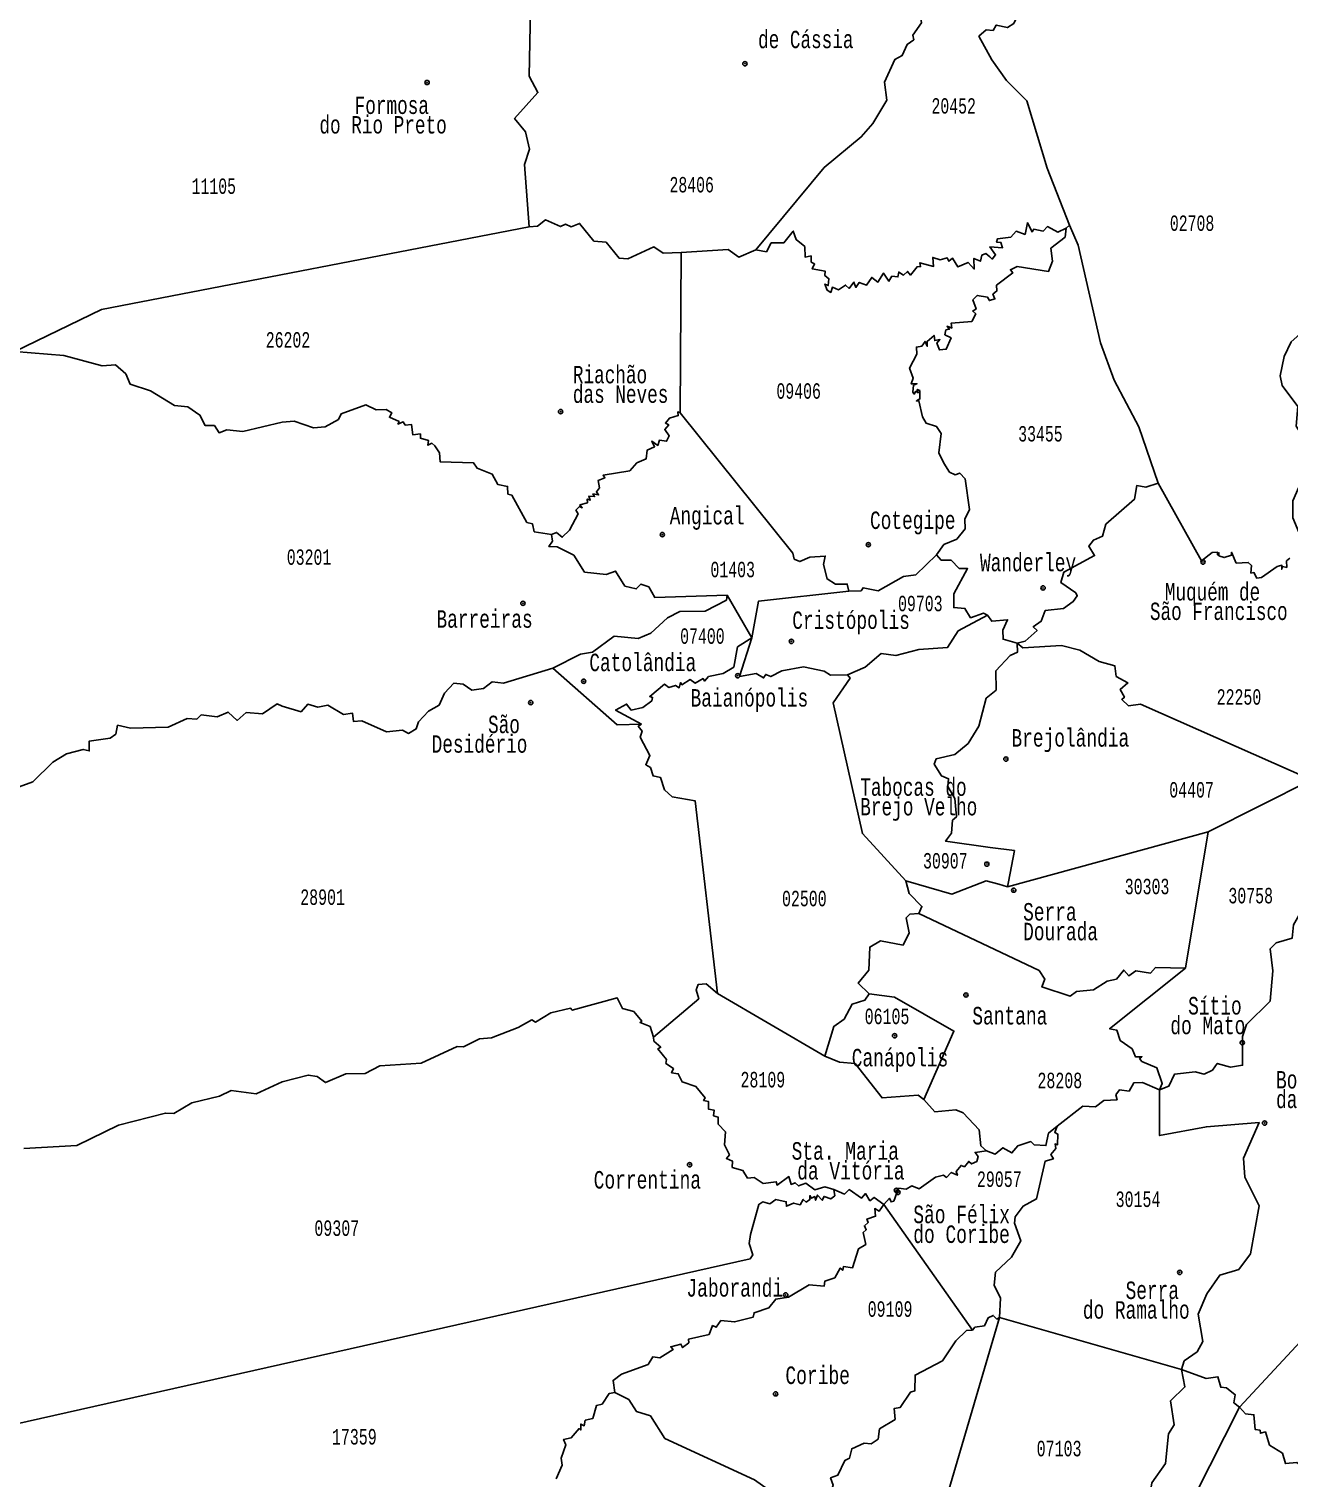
# Model space of a CAD drawing. Header units: millimetres. Extents: x 9851 to 10267, y 23387 to 23778.
# Drawn here: x 10130.38 to 10157.09, y 23584.72 to 23615.44 of the extents above; entities that cross this region are included whole.
import ezdxf
from ezdxf.enums import TextEntityAlignment as Align

# ---------------------------------------------------------------- set-up
doc = ezdxf.new("R2010")
doc.units = ezdxf.units.MM
doc.layers.add('3', color=7, linetype='Continuous')
doc.styles.add('MONOTXT', font='MONOTXT', dxfattribs={"height": 0.2})

# ---------------------------------------------------------------- blocks, each defined once
blk = doc.blocks.new('SEDE')
at = {"layer": '3', "color": 7, "linetype": 'Continuous'}
blk.add_circle((0, 0), 0.00451, dxfattribs=at)

msp = doc.modelspace()

# ---------------------------------------------------------------- linework, layer by layer
at = {"color": 7, "linetype": 'Continuous'}
for p, q in [((10152.435, 23611.288), (10152.365, 23611.219)), ((10144.204, 23610.707), (10144.183, 23607.302)), ((10145.701, 23602.532), (10145.183, 23603.44)), ((10157.564, 23599.525), (10155.378, 23598.422)), ((10151.122, 23597.256), (10155.378, 23598.422)), ((10154.893, 23595.528), (10155.378, 23598.422)), ((10151.122, 23597.256), (10150.939, 23597.308)), ((10144.979, 23594.989), (10147.251, 23593.664)), ((10148.505, 23590.515), (10150.379, 23587.851)), ((10154.812, 23587.015), (10150.95, 23588.12))]:
    msp.add_line(p, q, dxfattribs=at)
for points in [[(10148.973, 23618.483), (10149.124, 23618.268), (10149.674, 23616.722), (10149.564, 23616.688), (10149.559, 23616.529), (10149.369, 23616.445), (10149.312, 23616.15), (10149.357, 23615.942), (10149.261, 23615.835), (10149.299, 23615.572), (10149.118, 23615.311), (10149.138, 23615.215), (10149, 23615.119), (10148.894, 23614.882), (10148.738, 23614.801), (10148.518, 23614.319), (10148.563, 23613.935), (10148.272, 23613.444), (10148.023, 23613.155), (10147.239, 23612.511), (10145.792, 23610.763)], [(10151.747, 23616.23), (10151.53, 23616.022), (10151.507, 23615.789), (10151.325, 23615.71), (10151.257, 23615.562), (10151.122, 23615.473), (10150.884, 23615.527), (10150.816, 23615.415), (10150.668, 23615.424), (10150.516, 23615.29), (10150.793, 23614.791), (10151.102, 23614.351), (10151.533, 23613.919), (10151.965, 23612.494), (10152.435, 23611.288)], [(10141.017, 23615.882), (10140.983, 23614.441), (10141.172, 23614.095), (10140.676, 23613.544), (10140.905, 23613.266), (10140.989, 23612.895), (10140.886, 23612.571), (10140.987, 23611.248)], [(10144.204, 23610.707), (10143.822, 23610.69), (10143.624, 23610.824), (10143.077, 23610.574), (10142.891, 23610.588), (10142.614, 23610.924), (10142.357, 23610.946), (10142.054, 23611.32), (10141.877, 23611.247), (10141.754, 23611.303), (10141.646, 23611.255), (10141.333, 23611.397), (10141.159, 23611.264), (10140.987, 23611.248)], [(10152.365, 23611.219), (10152.189, 23611.139), (10151.972, 23611.255), (10151.877, 23611.158), (10151.68, 23611.197), (10151.643, 23611.143), (10151.544, 23611.336), (10151.496, 23611.089), (10151.306, 23611.156), (10151.193, 23611.027), (10150.912, 23610.997), (10150.892, 23610.922), (10150.984, 23610.918), (10151.019, 23610.806), (10150.749, 23610.828), (10150.87, 23610.656), (10150.801, 23610.567), (10150.752, 23610.61), (10150.666, 23610.682), (10150.577, 23610.648), (10150.549, 23610.519), (10150.41, 23610.581), (10150.417, 23610.352), (10150.288, 23610.493), (10150.068, 23610.399), (10149.954, 23610.586), (10149.883, 23610.519), (10149.844, 23610.593), (10149.694, 23610.552), (10149.54, 23610.602), (10149.555, 23610.409), (10149.267, 23610.489), (10149.28, 23610.407), (10149.206, 23610.404), (10149.069, 23610.225), (10149.005, 23610.303), (10148.921, 23610.226), (10148.817, 23610.288), (10148.802, 23610.187), (10148.675, 23610.2), (10148.609, 23610.094), (10148.492, 23610.269), (10148.375, 23610.078), (10148.245, 23610.175), (10148.132, 23610.012), (10147.98, 23610.072), (10147.911, 23609.966), (10147.869, 23610.079), (10147.766, 23609.943), (10147.692, 23610.013), (10147.542, 23609.912), (10147.413, 23609.968), (10147.378, 23609.857), (10147.303, 23609.903), (10147.253, 23610.036), (10147.325, 23610.003), (10147.337, 23610.148), (10147.252, 23610.215), (10147.258, 23610.312), (10146.985, 23610.358), (10147.035, 23610.464), (10146.96, 23610.502), (10146.961, 23610.633), (10146.833, 23610.608), (10146.83, 23610.832), (10146.646, 23610.978), (10146.582, 23611.158), (10146.384, 23610.912), (10146.115, 23610.91), (10146.012, 23610.722), (10145.792, 23610.763)], [(10140.987, 23611.248), (10131.918, 23609.499), (10130.086, 23608.606)], [(10152.365, 23611.219), (10152.345, 23611.033), (10152.039, 23610.796), (10152.08, 23610.524), (10151.995, 23610.305), (10151.331, 23610.408), (10151.186, 23610.34), (10151.235, 23610.271), (10150.892, 23610.009), (10150.898, 23609.891), (10150.814, 23609.819), (10150.855, 23609.72), (10150.74, 23609.686), (10150.701, 23609.757), (10150.482, 23609.794), (10150.389, 23609.699), (10150.457, 23609.51), (10150.385, 23609.462), (10150.449, 23609.404), (10150.366, 23609.243), (10149.93, 23609.21), (10149.942, 23609.101), (10149.841, 23609.14), (10149.889, 23609.079), (10149.817, 23609.062), (10149.798, 23608.96), (10149.927, 23608.894), (10149.826, 23608.654), (10149.679, 23608.638), (10149.623, 23608.783), (10149.691, 23608.859), (10149.58, 23608.837), (10149.567, 23608.946), (10149.419, 23608.819), (10149.421, 23608.716), (10149.378, 23608.819), (10149.31, 23608.722), (10149.192, 23608.699), (10149.198, 23608.551), (10149.048, 23608.253), (10149.125, 23608.039), (10149.083, 23607.917), (10149.204, 23607.922), (10149.132, 23607.89), (10149.117, 23607.745), (10149.148, 23607.704), (10149.181, 23607.764), (10149.233, 23607.73), (10149.209, 23607.8), (10149.263, 23607.778), (10149.266, 23607.6), (10149.193, 23607.556), (10149.245, 23607.56), (10149.322, 23607.223), (10149.401, 23607.085), (10149.619, 23607.016), (10149.716, 23606.869), (10149.671, 23606.454), (10149.775, 23606.239), (10149.897, 23606.049), (10150.011, 23605.987), (10150.11, 23606.026), (10150.225, 23605.908), (10150.318, 23605.258), (10150.219, 23605.05), (10150.229, 23604.845), (10150.046, 23604.628), (10149.775, 23604.516), (10149.62, 23604.293)], [(10152.435, 23611.288), (10152.62, 23610.858), (10153.091, 23608.791), (10153.387, 23607.995), (10153.907, 23607.011), (10154.319, 23605.813)], [(10145.792, 23610.763), (10145.432, 23610.607), (10145.205, 23610.769), (10144.204, 23610.707)], [(10157.895, 23609.336), (10157.779, 23609.015), (10157.318, 23608.974), (10157.138, 23608.813), (10156.99, 23608.501), (10156.905, 23608.09), (10156.942, 23607.885), (10157.278, 23607.437), (10157.24, 23607.019), (10157.292, 23606.943), (10157.347, 23607), (10157.398, 23606.609), (10157.6, 23606.366), (10157.613, 23606.062), (10157.348, 23605.845), (10157.172, 23605.442), (10157.167, 23605.078), (10157.298, 23604.778), (10157.34, 23604.635), (10157.463, 23604.633), (10157.536, 23604.459)], [(10130.086, 23608.606), (10131.12, 23608.521), (10131.932, 23608.301), (10132.216, 23608.321), (10132.436, 23608.132), (10132.528, 23607.915), (10132.961, 23607.775), (10133.471, 23607.462), (10133.75, 23607.431), (10134.006, 23607.259), (10134.12, 23607.034), (10134.315, 23607.038), (10134.415, 23606.883), (10134.575, 23606.948), (10134.917, 23606.912), (10135.752, 23607.105), (10136.007, 23607.125), (10136.416, 23606.988), (10136.659, 23607.01), (10136.942, 23607.166), (10137.002, 23607.286), (10137.526, 23607.474), (10137.745, 23607.37), (10137.957, 23607.378), (10138.074, 23607.308), (10138.023, 23607.21), (10138.228, 23607.121), (10138.202, 23607.068), (10138.317, 23607.113), (10138.358, 23607.045), (10138.492, 23607.056), (10138.523, 23606.837), (10138.679, 23606.858), (10138.68, 23606.767), (10138.852, 23606.715), (10138.841, 23606.619), (10138.92, 23606.659), (10138.988, 23606.608), (10139.086, 23606.458), (10139.1, 23606.264), (10139.806, 23606.243), (10139.883, 23606.132), (10140.202, 23606.001), (10140.318, 23605.787), (10140.529, 23605.743), (10140.536, 23605.582), (10140.618, 23605.556), (10140.937, 23604.982), (10141.057, 23604.948), (10141.092, 23604.784), (10141.458, 23604.728)], [(10144.183, 23607.302), (10144.136, 23607.325), (10144.145, 23607.245), (10143.958, 23607.191), (10143.874, 23607.089), (10143.942, 23607.05), (10143.86, 23606.952), (10143.954, 23606.814), (10143.897, 23606.704), (10143.744, 23606.724), (10143.712, 23606.614), (10143.587, 23606.706), (10143.643, 23606.586), (10143.483, 23606.512), (10143.462, 23606.328), (10143.268, 23606.247), (10143.117, 23606.077), (10142.552, 23605.983), (10142.59, 23605.927), (10142.451, 23605.872), (10142.473, 23605.717), (10142.41, 23605.629), (10142.456, 23605.564), (10142.335, 23605.584), (10142.372, 23605.528), (10142.253, 23605.538), (10142.281, 23605.451), (10142.215, 23605.477), (10142.221, 23605.397), (10142.062, 23605.353), (10142.111, 23605.293), (10142.054, 23605.321), (10141.975, 23605.244), (10142.022, 23605.166), (10141.842, 23604.817), (10141.688, 23604.667), (10141.568, 23604.768), (10141.458, 23604.728)], [(10144.183, 23607.302), (10146.571, 23604.332), (10146.605, 23604.202), (10146.72, 23604.15), (10146.932, 23604.245), (10147.261, 23604.267), (10147.224, 23604.087), (10147.3, 23603.784), (10147.479, 23603.67), (10147.728, 23603.673), (10147.763, 23603.52)], [(10154.319, 23605.813), (10154.055, 23605.729), (10153.862, 23605.761), (10153.812, 23605.474), (10153.204, 23604.941), (10153.137, 23604.69), (10152.945, 23604.605), (10152.846, 23604.475), (10152.969, 23604.278), (10152.316, 23603.927), (10152.253, 23603.705), (10152.569, 23603.487), (10152.603, 23603.424), (10152.516, 23603.304), (10152.308, 23603.155), (10151.922, 23603.112), (10151.84, 23602.887), (10151.668, 23602.768), (10151.751, 23602.686), (10151.496, 23602.463), (10151.328, 23602.418)], [(10154.319, 23605.813), (10155.235, 23604.164), (10155.463, 23604.344), (10155.574, 23604.349), (10155.577, 23604.291), (10155.605, 23604.343), (10155.605, 23604.273), (10155.713, 23604.235), (10155.867, 23604.285), (10155.87, 23604.35), (10155.97, 23604.12), (10156.225, 23604.132), (10156.293, 23604.069), (10156.282, 23603.907), (10156.344, 23603.916), (10156.405, 23603.802), (10156.507, 23603.813), (10156.841, 23604.048), (10156.938, 23604.072), (10156.937, 23603.988), (10156.954, 23604.043), (10157.042, 23604.027), (10157.036, 23604.165), (10157.109, 23604.22)], [(10145.183, 23603.44), (10143.651, 23603.387), (10143.518, 23603.614), (10143.352, 23603.674), (10143.254, 23603.572), (10143.016, 23603.63), (10142.817, 23603.948), (10142.619, 23603.875), (10142.158, 23603.927), (10141.929, 23604.289), (10141.577, 23604.46), (10141.405, 23604.468), (10141.477, 23604.584), (10141.458, 23604.728)], [(10149.62, 23604.293), (10149.183, 23603.872), (10148.917, 23603.834), (10148.384, 23603.527), (10148.064, 23603.595), (10148.02, 23603.528), (10147.763, 23603.52)], [(10150.701, 23603.014), (10150.617, 23603.056), (10150.34, 23602.961), (10150.22, 23603.156), (10149.984, 23603.176), (10149.983, 23603.467), (10150.277, 23604.003), (10150.101, 23604.006), (10149.927, 23604.178), (10149.717, 23604.182), (10149.62, 23604.293)], [(10145.183, 23603.44), (10145.164, 23603.336), (10144.716, 23603.102), (10144.178, 23603.091), (10143.92, 23602.956), (10143.561, 23602.631), (10143.294, 23602.518), (10142.787, 23602.571), (10142.33, 23602.233), (10142.075, 23602.187), (10141.485, 23601.89)], [(10147.763, 23603.52), (10145.844, 23603.308), (10145.701, 23602.532)], [(10147.729, 23601.748), (10148.105, 23601.914), (10148.443, 23602.201), (10148.755, 23602.161), (10149.245, 23602.288), (10149.853, 23602.331), (10150.079, 23602.679), (10150.701, 23603.014)], [(10150.701, 23603.014), (10150.789, 23602.887), (10151.126, 23602.918), (10151.023, 23602.697), (10151.028, 23602.503), (10151.328, 23602.418)], [(10143.367, 23600.702), (10142.817, 23601.003), (10143.049, 23601.128), (10143.144, 23601.001), (10143.397, 23601.053), (10143.585, 23601.195), (10143.602, 23601.271), (10143.54, 23601.291), (10143.857, 23601.551), (10143.944, 23601.484), (10144.084, 23601.525), (10144.167, 23601.477), (10144.194, 23601.586), (10144.221, 23601.538), (10144.396, 23601.648), (10144.504, 23601.571), (10144.671, 23601.669), (10144.703, 23601.617), (10144.787, 23601.716), (10145.095, 23601.775), (10145.325, 23601.915), (10145.403, 23602.34), (10145.701, 23602.532)], [(10145.701, 23602.532), (10145.444, 23601.717), (10145.794, 23601.775), (10145.953, 23601.682), (10145.998, 23601.758), (10146.107, 23601.712), (10146.342, 23601.833), (10146.797, 23601.917), (10147.238, 23601.83), (10147.369, 23601.739), (10147.729, 23601.748)], [(10150.754, 23598.091), (10149.812, 23598.221), (10149.933, 23598.391), (10149.957, 23598.664), (10150.041, 23598.735), (10150.006, 23599.13), (10149.857, 23599.381), (10149.875, 23599.547), (10149.724, 23599.605), (10149.572, 23599.854), (10149.612, 23599.97), (10150.007, 23600.06), (10150.29, 23600.294), (10150.518, 23600.66), (10150.67, 23601.253), (10150.884, 23601.427), (10150.879, 23601.831), (10151.178, 23602.157), (10151.338, 23602.233), (10151.328, 23602.418)], [(10151.328, 23602.418), (10151.45, 23602.323), (10152.265, 23602.37), (10152.655, 23602.271), (10153.063, 23602.031), (10153.399, 23601.938), (10153.426, 23601.717), (10153.674, 23601.577), (10153.51, 23601.437), (10153.602, 23601.274), (10153.543, 23601.226), (10153.687, 23601.095), (10153.939, 23601.128), (10157.564, 23599.525)], [(10129.787, 23599.231), (10130.466, 23599.482), (10130.888, 23599.9), (10131.18, 23600.074), (10131.533, 23600.168), (10131.661, 23600.134), (10131.66, 23600.343), (10132.108, 23600.403), (10132.222, 23600.494), (10132.263, 23600.68), (10132.537, 23600.621), (10133.332, 23600.638), (10133.737, 23600.824), (10133.941, 23600.809), (10134.034, 23600.903), (10134.371, 23600.858), (10134.603, 23600.959), (10134.795, 23600.781), (10134.99, 23600.947), (10135.335, 23600.921), (10135.644, 23601.136), (10135.753, 23601.082), (10136.15, 23600.965), (10136.293, 23601.126), (10136.503, 23601.06), (10136.715, 23601.103), (10137.047, 23600.91), (10137.242, 23600.934), (10137.262, 23600.763), (10137.438, 23600.775), (10137.962, 23600.539), (10138.304, 23600.573), (10138.428, 23600.506), (10138.59, 23600.601), (10138.641, 23600.754), (10138.855, 23600.982), (10139.077, 23601.107), (10139.193, 23601.362), (10139.391, 23601.57), (10139.589, 23601.554), (10139.772, 23601.426), (10140.016, 23601.459), (10140.201, 23601.599), (10140.441, 23601.572), (10141.485, 23601.89)], [(10141.485, 23601.89), (10142.853, 23600.69), (10143.367, 23600.702)], [(10147.729, 23601.748), (10147.785, 23601.68), (10147.43, 23601.153), (10148.049, 23598.381), (10148.965, 23597.383)], [(10143.367, 23600.702), (10143.298, 23600.659), (10143.378, 23600.553), (10143.336, 23600.428), (10143.545, 23600.04), (10143.456, 23599.841), (10143.56, 23599.781), (10143.611, 23599.604), (10143.766, 23599.575), (10143.852, 23599.311), (10144.014, 23599.165), (10144.501, 23599.08), (10144.979, 23594.989)], [(10150.754, 23598.091), (10151.269, 23598.023), (10151.141, 23597.359), (10151.122, 23597.256)], [(10150.939, 23597.308), (10150.674, 23597.383), (10149.94, 23597.101), (10148.965, 23597.383)], [(10148.965, 23597.383), (10149.04, 23597.109), (10149.308, 23596.839), (10149.242, 23596.688)], [(10149.242, 23596.688), (10149.052, 23596.671), (10148.978, 23596.599), (10149.04, 23596.276), (10148.909, 23596.017), (10148.429, 23596.111), (10148.205, 23595.977), (10148.185, 23595.486), (10147.958, 23595.213), (10148.188, 23594.983)], [(10149.242, 23596.688), (10151.794, 23595.476), (10151.917, 23595.299), (10151.852, 23595.132), (10152.453, 23594.934), (10152.582, 23595.037), (10152.946, 23595.072), (10153.232, 23595.254), (10153.431, 23595.296), (10153.587, 23595.487), (10153.695, 23595.364), (10153.845, 23595.473), (10154.155, 23595.425), (10154.261, 23595.546), (10154.893, 23595.528)], [(10154.344, 23592.949), (10154.545, 23593.023), (10154.66, 23593.28), (10155.103, 23593.334), (10155.288, 23593.281), (10155.465, 23593.366), (10155.567, 23593.51), (10155.847, 23593.426), (10156.107, 23593.469), (10156.103, 23594.083), (10156.19, 23594.334), (10156.687, 23594.83), (10156.747, 23595.472), (10156.693, 23595.936), (10156.815, 23596.063), (10157.158, 23596.165), (10157.187, 23596.448), (10157.329, 23596.695)], [(10154.893, 23595.528), (10153.287, 23594.245), (10153.437, 23594.215), (10153.508, 23593.998), (10153.764, 23593.818), (10153.837, 23593.647), (10153.973, 23593.65), (10153.924, 23593.612), (10153.971, 23593.552), (10154.288, 23593.417), (10154.402, 23593.086), (10154.344, 23592.949)], [(10143.622, 23594.069), (10144.581, 23594.881), (10144.523, 23595.072), (10144.566, 23595.181), (10144.74, 23595.196), (10144.979, 23594.989)], [(10130.272, 23591.705), (10131.395, 23591.771), (10132.285, 23592.196), (10133.275, 23592.455), (10133.453, 23592.446), (10133.838, 23592.672), (10134.425, 23592.812), (10134.672, 23592.938), (10135.201, 23592.863), (10135.753, 23593.118), (10136.304, 23593.261), (10136.492, 23593.228), (10136.667, 23593.104), (10137.103, 23593.288), (10137.512, 23593.298), (10137.82, 23593.457), (10138.697, 23593.512), (10139.459, 23593.867), (10139.595, 23593.859), (10139.933, 23594.029), (10140.185, 23594.052), (10140.752, 23594.272), (10141.044, 23594.432), (10141.117, 23594.386), (10141.443, 23594.582), (10141.861, 23594.683), (10141.9, 23594.635), (10142.849, 23594.901), (10142.966, 23594.672), (10143.201, 23594.613), (10143.373, 23594.403), (10143.335, 23594.378), (10143.547, 23594.289), (10143.622, 23594.069)], [(10148.188, 23594.983), (10148.101, 23594.849), (10147.833, 23594.768), (10147.66, 23594.445), (10147.442, 23594.292), (10147.251, 23593.664)], [(10148.188, 23594.983), (10148.725, 23594.911), (10149.987, 23594.195), (10149.347, 23592.747)], [(10147.444, 23590.832), (10147.253, 23590.891), (10147.038, 23590.825), (10146.848, 23590.968), (10146.695, 23590.911), (10146.62, 23590.98), (10146.541, 23590.944), (10146.487, 23591.108), (10146.241, 23590.928), (10146.222, 23591.001), (10145.944, 23590.966), (10145.752, 23591.087), (10145.616, 23591.077), (10145.515, 23591.238), (10145.291, 23591.305), (10145.295, 23591.433), (10145.167, 23591.496), (10145.231, 23591.568), (10145.124, 23591.779), (10145.144, 23592.056), (10144.992, 23592.218), (10144.992, 23592.369), (10144.894, 23592.399), (10144.909, 23592.517), (10144.788, 23592.536), (10144.785, 23592.704), (10144.681, 23592.725), (10144.712, 23592.779), (10144.518, 23593.02), (10144.229, 23593.117), (10144.144, 23593.29), (10144.003, 23593.312), (10144.043, 23593.401), (10143.882, 23593.509), (10143.893, 23593.593), (10143.713, 23593.82), (10143.775, 23593.851), (10143.628, 23593.982), (10143.622, 23594.069)], [(10149.347, 23592.747), (10149.233, 23592.838), (10148.465, 23592.776), (10147.891, 23593.505), (10147.563, 23593.534), (10147.251, 23593.664)], [(10152.179, 23592.175), (10152.723, 23592.602), (10152.988, 23592.587), (10153.167, 23592.721), (10153.445, 23592.739), (10153.419, 23592.846), (10153.494, 23592.947), (10153.7, 23592.917), (10153.798, 23593.096), (10153.982, 23593.101), (10154.344, 23592.949)], [(10154.344, 23592.949), (10154.347, 23591.977), (10155.338, 23592.167), (10156.454, 23592.257), (10156.124, 23591.503), (10156.156, 23591.099), (10156.454, 23590.488), (10156.273, 23589.469), (10156.024, 23589.14), (10155.622, 23589.021), (10155.346, 23588.625), (10155.167, 23588.19), (10155.26, 23587.609), (10155.145, 23587.394), (10154.865, 23587.202), (10154.812, 23587.015)], [(10150.675, 23591.654), (10150.559, 23591.76), (10150.522, 23592.102), (10150.183, 23592.463), (10150.026, 23592.526), (10149.586, 23592.482), (10149.347, 23592.747)], [(10150.675, 23591.654), (10150.861, 23591.586), (10151.024, 23591.722), (10151.215, 23591.61), (10151.341, 23591.762), (10151.616, 23591.853), (10151.691, 23591.779), (10151.937, 23591.768), (10151.994, 23592.031), (10152.179, 23592.175)], [(10150.95, 23588.12), (10150.975, 23588.532), (10150.842, 23588.804), (10150.866, 23589.081), (10151.211, 23589.403), (10151.409, 23589.745), (10151.27, 23590.123), (10151.284, 23590.258), (10151.453, 23590.482), (10151.74, 23590.637), (10151.923, 23591.438), (10152.097, 23591.489), (10152.043, 23591.575), (10152.148, 23591.702), (10152.132, 23591.801), (10152.183, 23591.784), (10152.188, 23592.011), (10152.124, 23592.042), (10152.179, 23592.175)], [(10148.505, 23590.515), (10148.619, 23590.65), (10148.657, 23590.572), (10148.711, 23590.589), (10148.813, 23590.862), (10148.973, 23590.842), (10149.096, 23590.912), (10149.251, 23590.848), (10149.597, 23591.099), (10149.769, 23591.14), (10149.832, 23591.091), (10149.93, 23591.196), (10150.063, 23591.139), (10150.034, 23591.217), (10150.141, 23591.346), (10150.21, 23591.316), (10150.303, 23591.432), (10150.361, 23591.377), (10150.472, 23591.431), (10150.503, 23591.537), (10150.435, 23591.623), (10150.675, 23591.654)], [(10161.599, 23591.162), (10159.592, 23591.557), (10159.464, 23590.522), (10158.342, 23588.704), (10156.038, 23586.218)], [(10128.077, 23585.404), (10145.672, 23589.366), (10145.727, 23589.449), (10145.645, 23589.687), (10145.674, 23589.884), (10145.855, 23590.519), (10145.938, 23590.573), (10146.087, 23590.534), (10146.212, 23590.626), (10146.433, 23590.576), (10146.436, 23590.48), (10146.589, 23590.546), (10146.726, 23590.507), (10146.794, 23590.624), (10146.859, 23590.569), (10146.935, 23590.621), (10146.935, 23590.706), (10146.966, 23590.651), (10147.043, 23590.684), (10147.056, 23590.609), (10147.096, 23590.717), (10147.198, 23590.609), (10147.235, 23590.688), (10147.377, 23590.636), (10147.46, 23590.702), (10147.444, 23590.832)], [(10147.444, 23590.832), (10147.67, 23590.737), (10147.764, 23590.833), (10148.03, 23590.655), (10148.114, 23590.747), (10148.206, 23590.598), (10148.295, 23590.666), (10148.505, 23590.515)], [(10148.505, 23590.515), (10148.406, 23590.379), (10148.311, 23590.431), (10148.327, 23590.267), (10148.145, 23590.209), (10148.173, 23590.134), (10148.089, 23590.065), (10148.131, 23589.981), (10148.062, 23589.92), (10148.122, 23589.67), (10147.966, 23589.58), (10147.836, 23589.174), (10147.645, 23589.199), (10147.633, 23589.123), (10147.58, 23589.17), (10147.461, 23588.96), (10147.249, 23588.889), (10147.235, 23588.784), (10146.922, 23588.813), (10146.485, 23588.551), (10146.213, 23588.513), (10146.068, 23588.323), (10145.752, 23588.222), (10145.734, 23588.13), (10145.339, 23588.027), (10145.048, 23588.06), (10144.949, 23587.915), (10144.872, 23587.951), (10144.799, 23587.762), (10144.364, 23587.664), (10144.369, 23587.584), (10144.237, 23587.483), (10144.201, 23587.557), (10143.985, 23587.5), (10144.034, 23587.439), (10143.757, 23587.265), (10143.608, 23587.287), (10143.504, 23587.122), (10142.943, 23586.922), (10142.764, 23586.788), (10142.804, 23586.531)], [(10150.95, 23588.12), (10149.883, 23584.463), (10150.466, 23583.867), (10150.102, 23583.411), (10150.262, 23581.949)], [(10150.95, 23588.12), (10150.898, 23588.087), (10150.822, 23588.165), (10150.71, 23588.114), (10150.633, 23587.944), (10150.431, 23587.919), (10150.379, 23587.851)], [(10150.379, 23587.851), (10150.255, 23587.848), (10150.031, 23587.629), (10149.743, 23587.201), (10149.163, 23586.9), (10149.157, 23586.565), (10149.066, 23586.54), (10148.85, 23586.215), (10148.724, 23586.192), (10148.745, 23585.96), (10148.409, 23585.76), (10148.379, 23585.544), (10148.235, 23585.441), (10148.084, 23585.454), (10147.822, 23585.338), (10147.773, 23585.136), (10147.673, 23585.091), (10147.528, 23584.777), (10147.374, 23584.718), (10147.425, 23584.565), (10147.325, 23584.222), (10147.108, 23583.905)], [(10152.924, 23581.405), (10153.707, 23582.527), (10153.94, 23583.163), (10154.179, 23584.613), (10154.471, 23585.028), (10154.536, 23585.656), (10154.652, 23585.847), (10154.578, 23586.353), (10154.883, 23586.65), (10154.812, 23587.015)], [(10154.812, 23587.015), (10155.33, 23586.827), (10155.584, 23586.866), (10155.643, 23586.643), (10155.767, 23586.629), (10155.95, 23586.483), (10155.921, 23586.312), (10156.038, 23586.218)], [(10141.558, 23584.697), (10141.688, 23584.99), (10141.665, 23585.14), (10141.76, 23585.424), (10141.716, 23585.537), (10141.878, 23585.572), (10142.044, 23585.764), (10142.077, 23585.732), (10142.077, 23585.86), (10142.154, 23585.824), (10142.175, 23585.943), (10142.332, 23585.981), (10142.415, 23586.257), (10142.53, 23586.283), (10142.678, 23586.506), (10142.804, 23586.531)], [(10142.804, 23586.531), (10143.097, 23586.381), (10143.259, 23586.129), (10143.555, 23586.036), (10143.863, 23585.557), (10145.76, 23584.677), (10146.048, 23584.477), (10146.065, 23584.363), (10146.207, 23584.229), (10147.108, 23583.905)], [(10156.038, 23586.218), (10155.091, 23584.345), (10157.001, 23581.174)], [(10156.038, 23586.218), (10156.169, 23586.075), (10156.345, 23586.059), (10156.372, 23585.749), (10156.475, 23585.731), (10156.484, 23585.665), (10156.59, 23585.696), (10156.675, 23585.414), (10156.954, 23585.242), (10157.014, 23585.022), (10157.256, 23585.044), (10157.477, 23584.9), (10157.561, 23584.94), (10158.007, 23584.864), (10158.047, 23584.94), (10158.176, 23584.834), (10158.557, 23584.982), (10158.613, 23584.914), (10158.737, 23584.963), (10158.807, 23584.899), (10158.867, 23584.989), (10159.116, 23585.051), (10159.423, 23584.945), (10159.712, 23585.487)]]:
    msp.add_lwpolyline(points, dxfattribs=at)
for p in [(10145.558, 23614.707), (10138.822, 23614.31), (10141.652, 23607.332), (10143.808, 23604.724), (10148.174, 23604.51), (10155.266, 23604.141), (10151.877, 23603.593), (10140.852, 23603.266), (10146.544, 23602.457), (10142.141, 23601.613), (10145.405, 23601.73), (10141.019, 23601.16), (10151.088, 23599.963), (10150.685, 23597.735), (10151.255, 23597.182), (10150.241, 23594.96), (10148.73, 23594.096), (10156.099, 23593.946), (10156.572, 23592.243), (10144.385, 23591.36), (10148.768, 23590.816), (10148.802, 23590.774), (10154.774, 23589.077), (10146.424, 23588.599), (10146.208, 23586.502)]:
    msp.add_point(p, dxfattribs=at)

# ---------------------------------------------------------------- block references
for p, xscale, yscale, zscale, rotation in [((10145.558, 23614.707), 10.00001604189698, 10.00001604189698, 10, 1.082756252308979), ((10138.822, 23614.31), 10.0000125898989, 10.0000125898989, 10, 1.008572648803459), ((10141.652, 23607.332), 9.999999999999998, 9.999999999999998, 9.999999999999998, 1.080355440556308), ((10143.808, 23604.724), 10, 10, 10, 1.121717885926088), ((10148.174, 23604.51), 10.00002192977412, 10.00002192977412, 10, 1.179090683477813), ((10155.266, 23604.141), 9.999985750272279, 9.999985750272279, 10, 1.269295670631618), ((10151.877, 23603.593), 9.999981126668748, 9.999981126668748, 10, 1.231400892394221), ((10140.852, 23603.266), 10, 10, 10, 1.089963739939035), ((10146.544, 23602.457), 9.999989475608213, 9.999989475608213, 10, 1.170021234267577), ((10142.141, 23601.613), 9.999985335562943, 9.999985335562943, 10, 1.115315790408378), ((10145.405, 23601.73), 10.00000000000001, 10.00000000000001, 10.00000000000001, 1.159079070511386), ((10141.019, 23601.16), 9.999987739901089, 9.999987739901089, 10, 1.102239626652815), ((10151.088, 23599.963), 9.999984878569496, 9.999984878569496, 10, 1.244743801451609), ((10150.685, 23597.735), 10.00001532306962, 10.00001532306962, 10, 1.252746041961947), ((10151.255, 23597.182), 10.00001171819844, 10.00001171819844, 10, 1.263954981734365), ((10150.241, 23594.96), 10, 10, 10, 1.262621283613109), ((10148.73, 23594.096), 9.999988926565779, 9.999988926565779, 10, 1.245810769665999), ((10156.099, 23593.946), 9.999985667764102, 9.999985667764102, 10, 1.350959396880976), ((10156.572, 23592.243), 10.00001204617033, 10.00001204617033, 10, 1.368569882927723), ((10144.385, 23591.36), 9.999982817707672, 9.999982817707672, 10, 1.194039590277007), ((10148.768, 23590.816), 10, 10, 10, 1.262888023346885), ((10148.802, 23590.774), 10.00001069113139, 10.00001069113139, 10, 1.263688242219662), ((10154.774, 23589.077), 9.999984309468962, 9.999984309468962, 10, 1.36190165721323), ((10146.424, 23588.599), 10, 10, 10, 1.237269238744847), ((10146.208, 23586.502), 9.999976792980407, 9.999976792980407, 10, 1.242609862433223)]:
    msp.add_blockref('SEDE', p, dxfattribs=dict(at, xscale=xscale, yscale=yscale, zscale=zscale, rotation=rotation))

# ---------------------------------------------------------------- texts
at = {"color": 7, "linetype": 'Continuous', "style": 'MONOTXT'}
for s, height, rotation, width, p in [('de C%%225ssia', 0.36764, 359.9951, 0.705878, (10145.837, 23615.039)), ('Riach%%227o ', 0.3683, 359.9952, 0.705878, (10141.911, 23607.931)), ('das Neves', 0.3683, 359.9952, 0.705878, (10141.911, 23607.517)), ('Angical', 0.3707, 360, 0.705881, (10143.964, 23604.939)), ('Cotegipe', 0.3707, 360, 0.705882, (10148.209, 23604.842)), ('Brejol%%226ndia', 0.37136, 360, 0.705879, (10151.207, 23600.227)), ('Tabocas do ', 0.36941, 359.994, 0.705883, (10148.001, 23599.184)), ('Brejo Velho', 0.36941, 359.994, 0.705883, (10148.001, 23598.769)), ('Bom Jesus ', 0.3699, 359.9933, 0.705886, (10156.815, 23592.978)), ('da Lapa', 0.3699, 359.9933, 0.705886, (10156.815, 23592.562)), ('Coribe', 0.3734, 0, 0.705881, (10146.416, 23586.71))]:
    msp.add_text(s, height=height, rotation=rotation, dxfattribs=dict(at, width=width)).set_placement(p)
for s, height, rotation, width, p in [('Formosa ', 0.3681, 359.9955, 0.705882, (10139.086, 23614.011)), ('do Rio Preto', 0.36814, 359.9955, 0.705882, (10139.239, 23613.597)), ('S%%227o ', 0.3687, 359.995, 0.705881, (10141.015, 23600.882)), ('Desid%%233rio', 0.36873, 359.995, 0.705881, (10140.947, 23600.467)), ('Serra ', 0.3706, 359.9931, 0.705876, (10154.985, 23588.883)), ('do Ramalho', 0.3706, 359.9931, 0.705876, (10154.984, 23588.467))]:
    msp.add_text(s, height=height, rotation=rotation, dxfattribs=dict(at, width=width)).set_placement(p, align=Align.TOP_RIGHT)
for s, height, rotation, width, p in [('20452', 0.326, 360, 0.666763, (10149.982, 23613.814)), ('11105', 0.3262, 0, 0.666757, (10134.301, 23612.112)), ('02708', 0.3263, 0, 0.666757, (10155.035, 23611.327)), ('26202', 0.3266, 0, 0.666763, (10135.874, 23608.853)), ('09406', 0.3267, 0, 0.66676, (10146.697, 23607.768)), ('03201', 0.3271, 0, 0.666757, (10136.32, 23604.246)), ('07400', 0.3273, 360, 0.66676, (10144.657, 23602.571)), ('30907', 0.3275, 0, 0.666763, (10149.805, 23597.806)), ('30303', 0.328, 0, 0.666757, (10154.081, 23597.261)), ('30758', 0.328, 0, 0.666763, (10156.277, 23597.067)), ('02500', 0.328, 0, 0.666765, (10146.817, 23597.005)), ('28109', 0.3285, 360, 0.66676, (10145.938, 23593.165)), ('28208', 0.3285, 0, 0.66676, (10152.232, 23593.148)), ('29057', 0.3288, 360, 0.66676, (10150.949, 23591.054)), ('09109', 0.3292, 0, 0.666759, (10148.634, 23588.3)), ('17359', 0.3296, 360, 0.666759, (10137.279, 23585.592))]:
    msp.add_text(s, height=height, rotation=rotation, dxfattribs=dict(at, width=width)).set_placement(p, align=Align.MIDDLE)
for s, height, width, p in [('28406', 0.3262, 0.66676, (10144.43, 23612.143)), ('33455', 0.3268, 0.666757, (10151.821, 23606.861)), ('01403', 0.3272, 0.666763, (10145.299, 23603.982)), ('09703', 0.3273, 0.666757, (10149.275, 23603.261)), ('22250', 0.3275, 0.666757, (10156.029, 23601.28)), ('04407', 0.3277, 0.666754, (10155.024, 23599.311)), ('28901', 0.328, 0.666765, (10136.607, 23597.035)), ('06105', 0.3284, 0.666765, (10148.57, 23594.507)), ('30154', 0.3289, 0.666757, (10153.889, 23590.629)), ('09307', 0.329, 0.666762, (10136.908, 23590.016)), ('07103', 0.3296, 0.666757, (10152.216, 23585.342))]:
    msp.add_text(s, height=height, dxfattribs=dict(at, width=width)).set_placement(p, align=Align.MIDDLE)
at = {"color": 7, "linetype": 'Continuous', "style": 'MONOTXT', "width": 0.705884}
msp.add_text('Wanderley', height=0.3708, dxfattribs=at).set_placement((10151.559, 23603.945), align=Align.CENTER)
at = {"color": 7, "linetype": 'Continuous', "style": 'MONOTXT'}
for s, height, rotation, width, p in [('Muqu%%233m de ', 0.36748, 359.997, 0.705878, (10155.581, 23603.693)), ('S%%227o Francisco', 0.36748, 359.997, 0.705878, (10155.601, 23603.28)), ('Baian%%243polis', 0.3712, 0, 0.705877, (10145.653, 23601.447))]:
    msp.add_text(s, height=height, rotation=rotation, dxfattribs=dict(at, width=width)).set_placement(p, align=Align.TOP_CENTER)
for s, height, width, p in [('Barreiras', 0.371, 0.705881, (10141.06, 23603.119)), ('Correntina', 0.3727, 0.705885, (10144.629, 23591.227))]:
    msp.add_text(s, height=height, dxfattribs=dict(at, width=width)).set_placement(p, align=Align.TOP_RIGHT)
for s, height, width, p in [('Crist%%243polis', 0.37101, 0.705881, (10146.561, 23602.723)), ('Catol%%226ndia', 0.37114, 0.705883, (10142.26, 23601.827))]:
    msp.add_text(s, height=height, dxfattribs=dict(at, width=width)).set_placement(p)
for s, height, rotation, width, p in [('Serra ', 0.3714, 359.9941, 0.705881, (10151.454, 23596.909)), ('Dourada', 0.3714, 359.9941, 0.705881, (10151.454, 23596.492)), ('S%%227o F%%233lix ', 0.37234, 359.9953, 0.705878, (10149.127, 23590.493)), ('do Coribe', 0.3723, 359.9953, 0.705878, (10149.126, 23590.074))]:
    msp.add_text(s, height=height, rotation=rotation, dxfattribs=dict(at, width=width)).set_placement(p, align=Align.TOP_LEFT)
for s, height, rotation, width, p in [('S%%237tio ', 0.3718, 359.9934, 0.705885, (10156.314, 23594.546)), ('do Mato', 0.3718, 359.9934, 0.705885, (10156.164, 23594.129)), ('Sta. Maria ', 0.37233, 359.9957, 0.705879, (10149.05, 23591.467)), ('da Vit%%243ria', 0.37233, 359.9957, 0.705879, (10148.941, 23591.048))]:
    msp.add_text(s, height=height, rotation=rotation, dxfattribs=dict(at, width=width)).set_placement(p, align=Align.RIGHT)
at = {"color": 7, "linetype": 'Continuous', "style": 'MONOTXT', "width": 0.705879}
msp.add_text('Santana', height=0.3722, dxfattribs=at).set_placement((10150.377, 23594.707), align=Align.TOP_LEFT)
at = {"color": 7, "linetype": 'Continuous', "style": 'MONOTXT', "width": 0.705877}
msp.add_text('Can%%225polis', height=0.3723, dxfattribs=at).set_placement((10148.845, 23593.818), align=Align.TOP_CENTER)
at = {"color": 7, "linetype": 'Continuous', "style": 'MONOTXT', "width": 0.705882}
msp.add_text('Jaborandi', height=0.3731, rotation=0, dxfattribs=at).set_placement((10146.369, 23588.75), align=Align.MIDDLE_RIGHT)

doc.saveas('drawing.dxf')
